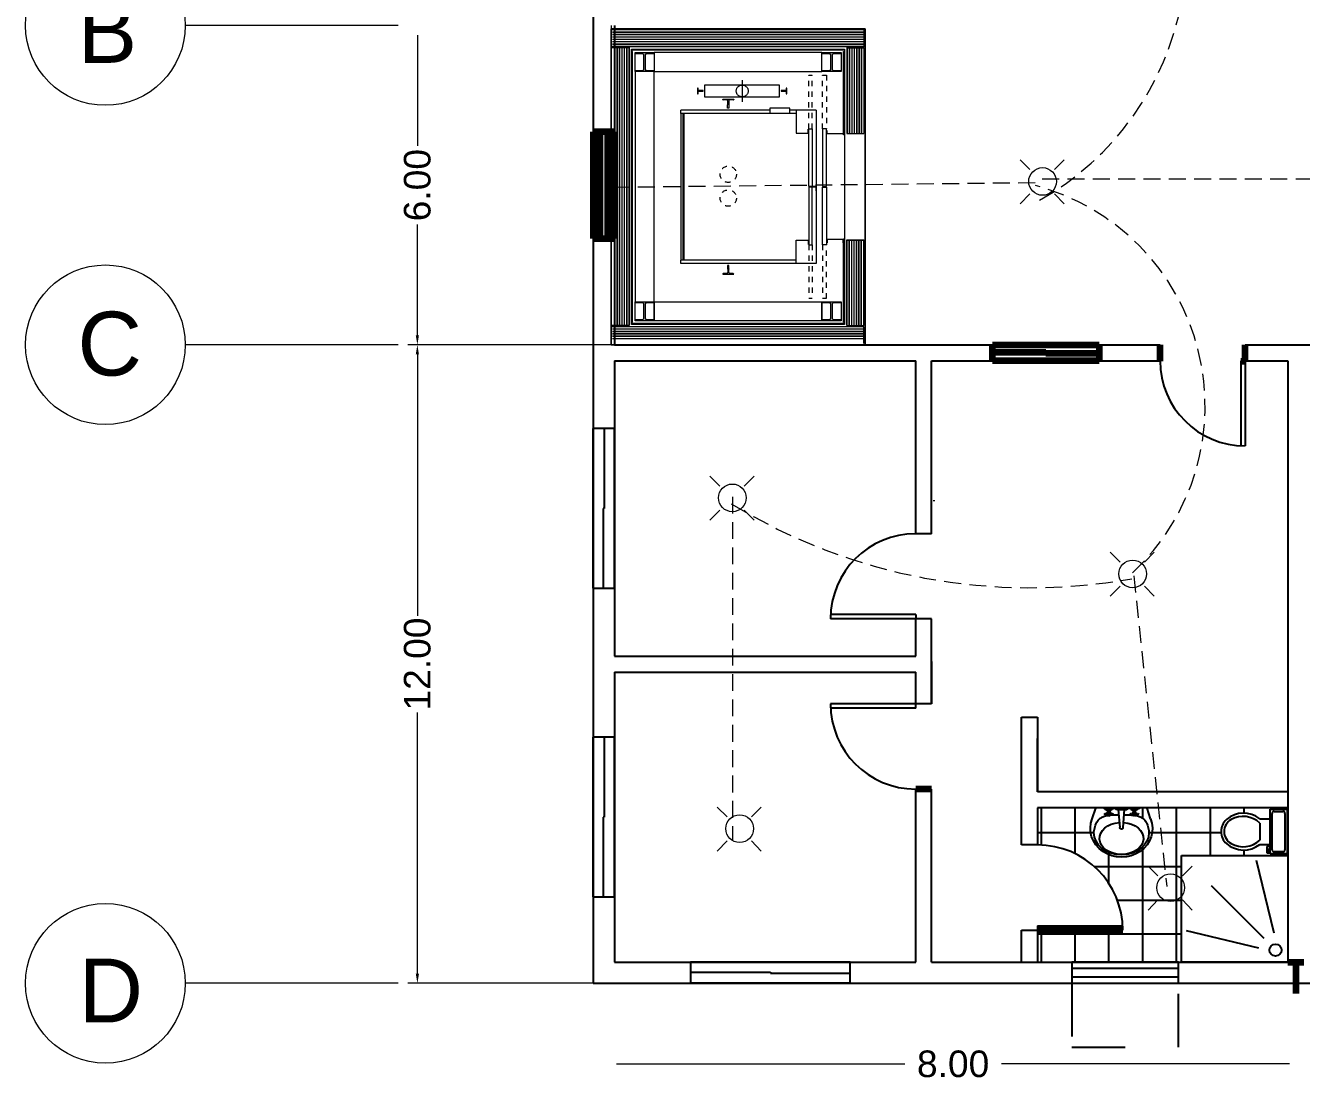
# Model space of a CAD drawing. Header units: millimetres. Extents: x 2391 to 3323, y 1596 to 2537.
# Drawn here: x 2933.02 to 2956.98, y 2355.43 to 2375.2 of the extents above; entities that cross this region are included whole.
import ezdxf

# ---------------------------------------------------------------- set-up
doc = ezdxf.new("R2010")
doc.units = ezdxf.units.MM
for name, pattern in [('ACAD_ISO02W100', [15, 12, -3]), ('CENTER5', [10, 5, -2, 1, -2]), ('DASHED2', [9.525, 6.35, -3.175]), ('HIDDEN', [0.375, 0.25, -0.125]), ('HIDDEN2', [4.7625, 3.175, -1.5875]), ('JIS_02_1.0', [2, 1, -1])]:
    doc.linetypes.add(name, pattern=pattern)
doc.layers.get('Defpoints').update_dxf_attribs({"color": 115})
for name, color, linetype in [('ASCENSORE - ELEVATOR', 160, 'Continuous'), ('BATH', 171, 'Continuous'), ('dimensions', 203, 'Continuous'), ('doors', 31, 'Continuous'), ('doors and windows schedule', 11, 'Continuous'), ('Electrical symbols', 81, 'Continuous'), ('exterior wall', 140, 'Continuous'), ('furnitures', 40, 'Continuous'), ('interior wall', 191, 'Continuous'), ('Lightning text', 211, 'Continuous'), ('windows', 241, 'Continuous')]:
    doc.layers.add(name, color=color, linetype=linetype)
doc.styles.get("Standard").update_dxf_attribs({"font": 'arial.ttf'})

msp = doc.modelspace()

# ---------------------------------------------------------------- hatches: boundary and pattern name
at = {"layer": 'ASCENSORE - ELEVATOR', "lineweight": 13, "true_color": 0x6d59d4}
for points in [[(2944.657, 2374.377), (2944.68, 2374.358), (2944.825, 2374.358), (2944.825, 2374.334), (2944.465, 2374.334), (2944.465, 2374.358), (2944.61, 2374.358), (2944.633, 2374.377), (2944.633, 2374.651), (2944.61, 2374.67), (2944.465, 2374.67), (2944.465, 2374.694), (2944.825, 2374.694), (2944.825, 2374.67), (2944.68, 2374.67), (2944.657, 2374.651)], [(2948.167, 2374.377), (2948.19, 2374.358), (2948.335, 2374.358), (2948.335, 2374.334), (2947.975, 2374.334), (2947.975, 2374.358), (2948.12, 2374.358), (2948.143, 2374.377), (2948.143, 2374.651), (2948.12, 2374.67), (2947.975, 2374.67), (2947.975, 2374.694), (2948.335, 2374.694), (2948.335, 2374.67), (2948.19, 2374.67), (2948.167, 2374.651)], [(2944.657, 2369.694), (2944.68, 2369.675), (2944.825, 2369.675), (2944.825, 2369.651), (2944.465, 2369.651), (2944.465, 2369.675), (2944.61, 2369.675), (2944.633, 2369.694), (2944.633, 2369.968), (2944.61, 2369.987), (2944.465, 2369.987), (2944.465, 2370.011), (2944.825, 2370.011), (2944.825, 2369.987), (2944.68, 2369.987), (2944.657, 2369.968)], [(2948.167, 2369.694), (2948.19, 2369.675), (2948.335, 2369.675), (2948.335, 2369.651), (2947.975, 2369.651), (2947.975, 2369.675), (2948.12, 2369.675), (2948.143, 2369.694), (2948.143, 2369.968), (2948.12, 2369.987), (2947.975, 2369.987), (2947.975, 2370.011), (2948.335, 2370.011), (2948.335, 2369.987), (2948.19, 2369.987), (2948.167, 2369.968)]]:
    msp.add_hatch(color=173, dxfattribs=at).paths.add_polyline_path(points)

# ---------------------------------------------------------------- linework, layer by layer
at = {"color": 0, "linetype": 'ByBlock'}
for p, q in [((2953.054, 2360.294), (2953.12, 2360.49)), ((2953.165, 2360.264), (2953.177, 2360.278)), ((2953.177, 2360.278), (2953.19, 2360.29)), ((2953.19, 2360.29), (2953.204, 2360.302)), ((2953.204, 2360.302), (2953.219, 2360.312)), ((2953.219, 2360.312), (2953.235, 2360.321)), ((2953.219, 2360.312), (2953.219, 2360.312)), ((2953.235, 2360.321), (2953.251, 2360.329)), ((2953.251, 2360.329), (2953.267, 2360.336)), ((2953.267, 2360.336), (2953.283, 2360.342)), ((2953.282, 2360.479), (2953.272, 2360.49)), ((2953.293, 2360.474), (2953.282, 2360.479)), ((2953.283, 2360.342), (2953.3, 2360.348)), ((2953.289, 2360.382), (2953.291, 2360.39)), ((2953.291, 2360.375), (2953.289, 2360.382)), ((2953.291, 2360.39), (2953.297, 2360.395)), ((2953.297, 2360.369), (2953.291, 2360.375)), ((2953.304, 2360.472), (2953.293, 2360.474)), ((2953.297, 2360.472), (2953.309, 2360.47)), ((2953.297, 2360.395), (2953.304, 2360.397)), ((2953.304, 2360.367), (2953.297, 2360.369)), ((2953.3, 2360.348), (2953.317, 2360.352)), ((2953.425, 2360.472), (2953.304, 2360.472)), ((2953.304, 2360.397), (2953.312, 2360.395)), ((2953.312, 2360.369), (2953.304, 2360.367)), ((2953.309, 2360.47), (2953.321, 2360.464)), ((2953.312, 2360.395), (2953.317, 2360.39)), ((2953.317, 2360.375), (2953.312, 2360.369)), ((2953.335, 2360.39), (2953.317, 2360.39)), ((2953.317, 2360.39), (2953.319, 2360.382)), ((2953.319, 2360.382), (2953.317, 2360.375)), ((2953.317, 2360.375), (2953.335, 2360.375)), ((2953.317, 2360.352), (2953.333, 2360.356)), ((2953.321, 2360.464), (2953.33, 2360.455)), ((2953.33, 2360.455), (2953.337, 2360.445)), ((2953.333, 2360.356), (2953.34, 2360.357)), ((2953.334, 2360.45), (2953.395, 2360.45)), ((2953.334, 2360.382), (2953.336, 2360.398)), ((2953.336, 2360.367), (2953.334, 2360.382)), ((2953.336, 2360.398), (2953.342, 2360.412)), ((2953.342, 2360.352), (2953.336, 2360.367)), ((2953.337, 2360.445), (2953.341, 2360.433)), ((2953.341, 2360.433), (2953.342, 2360.42)), ((2953.342, 2360.42), (2953.387, 2360.42)), ((2953.342, 2360.412), (2953.342, 2360.42)), ((2953.387, 2360.412), (2953.342, 2360.412)), ((2953.353, 2360.347), (2953.342, 2360.352)), ((2953.349, 2360.382), (2953.351, 2360.39)), ((2953.351, 2360.375), (2953.349, 2360.382)), ((2953.351, 2360.39), (2953.357, 2360.395)), ((2953.357, 2360.369), (2953.351, 2360.375)), ((2953.364, 2360.345), (2953.353, 2360.347)), ((2953.357, 2360.395), (2953.364, 2360.397)), ((2953.364, 2360.367), (2953.357, 2360.369)), ((2953.364, 2360.397), (2953.372, 2360.395)), ((2953.372, 2360.369), (2953.364, 2360.367)), ((2953.376, 2360.347), (2953.364, 2360.345)), ((2953.372, 2360.395), (2953.377, 2360.39)), ((2953.377, 2360.375), (2953.372, 2360.369)), ((2953.387, 2360.352), (2953.376, 2360.347)), ((2953.377, 2360.39), (2953.379, 2360.382)), ((2953.379, 2360.382), (2953.377, 2360.375)), ((2953.387, 2360.42), (2953.388, 2360.434)), ((2953.387, 2360.42), (2953.387, 2360.412)), ((2953.387, 2360.412), (2953.393, 2360.398)), ((2953.393, 2360.367), (2953.387, 2360.352)), ((2953.388, 2360.434), (2953.393, 2360.447)), ((2953.391, 2360.364), (2953.41, 2360.365)), ((2953.393, 2360.447), (2953.401, 2360.458)), ((2953.393, 2360.398), (2953.395, 2360.382)), ((2953.395, 2360.382), (2953.393, 2360.367)), ((2953.394, 2360.39), (2953.412, 2360.39)), ((2953.394, 2360.375), (2953.412, 2360.375)), ((2953.401, 2360.458), (2953.412, 2360.467)), ((2953.409, 2360.382), (2953.412, 2360.39)), ((2953.412, 2360.375), (2953.409, 2360.382)), ((2953.41, 2360.365), (2953.425, 2360.365)), ((2953.412, 2360.467), (2953.425, 2360.472)), ((2953.412, 2360.39), (2953.417, 2360.395)), ((2953.417, 2360.369), (2953.412, 2360.375)), ((2953.417, 2360.395), (2953.425, 2360.397)), ((2953.425, 2360.367), (2953.417, 2360.369)), ((2953.44, 2360.478), (2953.425, 2360.472)), ((2953.425, 2360.397), (2953.432, 2360.395)), ((2953.432, 2360.369), (2953.425, 2360.367)), ((2953.425, 2360.365), (2953.44, 2360.365)), ((2953.432, 2360.395), (2953.437, 2360.39)), ((2953.437, 2360.375), (2953.432, 2360.369)), ((2953.437, 2360.39), (2953.44, 2360.382)), ((2953.44, 2360.382), (2953.437, 2360.375)), ((2953.458, 2360.49), (2953.44, 2360.478)), ((2953.44, 2360.365), (2953.455, 2360.365)), ((2953.455, 2360.365), (2953.47, 2360.365)), ((2953.47, 2360.365), (2953.486, 2360.365)), ((2953.47, 2360.365), (2953.47, 2360.365)), ((2953.486, 2360.365), (2953.502, 2360.365)), ((2953.489, 2360.482), (2953.49, 2360.49)), ((2953.492, 2360.475), (2953.489, 2360.482)), ((2953.497, 2360.47), (2953.492, 2360.475)), ((2953.504, 2360.467), (2953.497, 2360.47)), ((2953.502, 2360.365), (2953.518, 2360.365)), ((2953.512, 2360.467), (2953.504, 2360.467)), ((2953.542, 2360.467), (2953.512, 2360.467)), ((2953.518, 2360.365), (2953.534, 2360.365)), ((2953.534, 2360.365), (2953.551, 2360.366)), ((2953.542, 2360.467), (2953.662, 2360.467)), ((2953.542, 2360.467), (2953.572, 2360.13)), ((2953.632, 2360.13), (2953.662, 2360.467)), ((2953.653, 2360.366), (2953.672, 2360.366)), ((2953.662, 2360.467), (2953.7, 2360.467)), ((2953.672, 2360.366), (2953.687, 2360.366)), ((2953.687, 2360.366), (2953.701, 2360.366)), ((2953.707, 2360.468), (2953.7, 2360.467)), ((2953.701, 2360.366), (2953.717, 2360.366)), ((2953.714, 2360.471), (2953.707, 2360.468)), ((2953.719, 2360.476), (2953.714, 2360.471)), ((2953.717, 2360.366), (2953.732, 2360.366)), ((2953.717, 2360.366), (2953.717, 2360.366)), ((2953.722, 2360.482), (2953.719, 2360.476)), ((2953.722, 2360.49), (2953.722, 2360.482)), ((2953.732, 2360.366), (2953.748, 2360.366)), ((2953.748, 2360.366), (2953.765, 2360.365)), ((2953.763, 2360.479), (2953.752, 2360.49)), ((2953.773, 2360.474), (2953.763, 2360.479)), ((2953.765, 2360.365), (2953.782, 2360.365)), ((2953.77, 2360.382), (2953.772, 2360.39)), ((2953.772, 2360.375), (2953.77, 2360.382)), ((2953.772, 2360.39), (2953.777, 2360.395)), ((2953.777, 2360.369), (2953.772, 2360.375)), ((2953.785, 2360.472), (2953.773, 2360.474)), ((2953.777, 2360.472), (2953.79, 2360.47)), ((2953.777, 2360.395), (2953.785, 2360.397)), ((2953.785, 2360.367), (2953.777, 2360.369)), ((2953.782, 2360.365), (2953.799, 2360.364)), ((2953.905, 2360.472), (2953.785, 2360.472)), ((2953.785, 2360.397), (2953.792, 2360.395)), ((2953.792, 2360.369), (2953.785, 2360.367)), ((2953.79, 2360.47), (2953.801, 2360.464)), ((2953.792, 2360.395), (2953.798, 2360.39)), ((2953.798, 2360.375), (2953.792, 2360.369)), ((2953.798, 2360.39), (2953.8, 2360.382)), ((2953.815, 2360.39), (2953.798, 2360.39)), ((2953.8, 2360.382), (2953.798, 2360.375)), ((2953.798, 2360.375), (2953.815, 2360.375)), ((2953.799, 2360.364), (2953.816, 2360.363)), ((2953.801, 2360.464), (2953.81, 2360.455)), ((2953.81, 2360.455), (2953.817, 2360.445)), ((2953.815, 2360.45), (2953.875, 2360.45)), ((2953.815, 2360.382), (2953.816, 2360.398)), ((2953.816, 2360.367), (2953.815, 2360.382)), ((2953.816, 2360.398), (2953.822, 2360.412)), ((2953.822, 2360.352), (2953.816, 2360.367)), ((2953.816, 2360.363), (2953.818, 2360.363)), ((2953.817, 2360.445), (2953.821, 2360.433)), ((2953.821, 2360.433), (2953.822, 2360.42)), ((2953.822, 2360.42), (2953.867, 2360.42)), ((2953.822, 2360.412), (2953.822, 2360.42)), ((2953.867, 2360.412), (2953.822, 2360.412)), ((2953.833, 2360.347), (2953.822, 2360.352)), ((2953.83, 2360.382), (2953.832, 2360.39)), ((2953.832, 2360.375), (2953.83, 2360.382)), ((2953.832, 2360.39), (2953.837, 2360.395)), ((2953.837, 2360.369), (2953.832, 2360.375)), ((2953.845, 2360.345), (2953.833, 2360.347)), ((2953.837, 2360.395), (2953.845, 2360.397)), ((2953.845, 2360.367), (2953.837, 2360.369)), ((2953.845, 2360.397), (2953.852, 2360.395)), ((2953.852, 2360.369), (2953.845, 2360.367)), ((2953.856, 2360.347), (2953.845, 2360.345)), ((2953.852, 2360.395), (2953.858, 2360.39)), ((2953.858, 2360.375), (2953.852, 2360.369)), ((2953.867, 2360.352), (2953.856, 2360.347)), ((2953.858, 2360.39), (2953.86, 2360.382)), ((2953.86, 2360.382), (2953.858, 2360.375)), ((2953.867, 2360.42), (2953.868, 2360.434)), ((2953.867, 2360.42), (2953.867, 2360.412)), ((2953.867, 2360.412), (2953.873, 2360.398)), ((2953.873, 2360.367), (2953.867, 2360.352)), ((2953.868, 2360.434), (2953.873, 2360.447)), ((2953.868, 2360.356), (2953.885, 2360.352)), ((2953.873, 2360.447), (2953.881, 2360.458)), ((2953.873, 2360.398), (2953.875, 2360.382)), ((2953.875, 2360.382), (2953.873, 2360.367)), ((2953.874, 2360.39), (2953.892, 2360.39)), ((2953.874, 2360.375), (2953.892, 2360.375)), ((2953.881, 2360.458), (2953.892, 2360.467)), ((2953.885, 2360.352), (2953.903, 2360.348)), ((2953.89, 2360.382), (2953.892, 2360.39)), ((2953.892, 2360.375), (2953.89, 2360.382)), ((2953.892, 2360.467), (2953.905, 2360.472)), ((2953.892, 2360.39), (2953.897, 2360.395)), ((2953.897, 2360.369), (2953.892, 2360.375)), ((2953.897, 2360.395), (2953.905, 2360.397)), ((2953.905, 2360.367), (2953.897, 2360.369)), ((2953.903, 2360.348), (2953.92, 2360.342)), ((2953.92, 2360.478), (2953.905, 2360.472)), ((2953.905, 2360.397), (2953.912, 2360.395)), ((2953.912, 2360.369), (2953.905, 2360.367)), ((2953.912, 2360.395), (2953.918, 2360.39)), ((2953.918, 2360.375), (2953.912, 2360.369)), ((2953.918, 2360.39), (2953.92, 2360.382)), ((2953.92, 2360.382), (2953.918, 2360.375)), ((2953.938, 2360.49), (2953.92, 2360.478)), ((2953.92, 2360.342), (2953.937, 2360.336)), ((2953.937, 2360.336), (2953.953, 2360.329)), ((2953.953, 2360.329), (2953.97, 2360.321)), ((2953.97, 2360.321), (2953.985, 2360.312)), ((2953.985, 2360.312), (2954, 2360.302)), ((2953.985, 2360.312), (2953.985, 2360.312)), ((2954, 2360.302), (2954.014, 2360.29)), ((2954.014, 2360.29), (2954.027, 2360.278)), ((2954.027, 2360.278), (2954.04, 2360.264)), ((2954.15, 2360.294), (2954.084, 2360.49)), ((2956.199, 2360.292), (2956.393, 2360.292)), ((2956.393, 2359.632), (2956.393, 2360.472)), ((2956.393, 2360.472), (2956.713, 2360.472)), ((2956.433, 2359.712), (2956.433, 2360.392)), ((2956.473, 2360.432), (2956.633, 2360.432)), ((2956.673, 2360.392), (2956.673, 2359.712)), ((2956.713, 2360.472), (2956.713, 2359.632)), ((2953.085, 2360.035), (2953.086, 2360.048)), ((2953.086, 2360.048), (2953.09, 2360.074)), ((2953.09, 2360.074), (2953.094, 2360.1)), ((2953.094, 2360.1), (2953.1, 2360.125)), ((2953.1, 2360.125), (2953.106, 2360.15)), ((2953.106, 2360.15), (2953.114, 2360.172)), ((2953.114, 2360.172), (2953.122, 2360.194)), ((2953.122, 2360.194), (2953.132, 2360.214)), ((2953.122, 2360.194), (2953.122, 2360.194)), ((2953.132, 2360.214), (2953.142, 2360.232)), ((2953.142, 2360.232), (2953.153, 2360.249)), ((2953.153, 2360.249), (2953.165, 2360.264)), ((2953.574, 2360.12), (2953.572, 2360.13)), ((2953.578, 2360.112), (2953.574, 2360.12)), ((2953.584, 2360.105), (2953.578, 2360.112)), ((2953.593, 2360.101), (2953.584, 2360.105)), ((2953.602, 2360.1), (2953.593, 2360.101)), ((2953.611, 2360.101), (2953.602, 2360.1)), ((2953.62, 2360.105), (2953.611, 2360.101)), ((2953.626, 2360.112), (2953.62, 2360.105)), ((2953.631, 2360.12), (2953.626, 2360.112)), ((2953.632, 2360.13), (2953.631, 2360.12)), ((2954.04, 2360.264), (2954.051, 2360.249)), ((2954.051, 2360.249), (2954.062, 2360.232)), ((2954.062, 2360.232), (2954.073, 2360.214)), ((2954.073, 2360.214), (2954.082, 2360.194)), ((2954.082, 2360.194), (2954.09, 2360.172)), ((2954.082, 2360.194), (2954.082, 2360.194)), ((2954.09, 2360.172), (2954.098, 2360.15)), ((2954.098, 2360.15), (2954.105, 2360.125)), ((2954.105, 2360.125), (2954.11, 2360.1)), ((2954.11, 2360.1), (2954.115, 2360.074)), ((2954.115, 2360.074), (2954.118, 2360.048)), ((2954.118, 2360.048), (2954.119, 2360.035)), ((2956.199, 2360.212), (2956.199, 2359.892)), ((2956.199, 2359.812), (2956.393, 2359.812)), ((2954.727, 2359.601), (2956.727, 2359.601)), ((2954.727, 2357.601), (2954.727, 2359.601)), ((2956.393, 2359.772), (2956.333, 2359.772)), ((2956.333, 2359.772), (2956.333, 2359.652)), ((2956.333, 2359.652), (2956.373, 2359.652)), ((2956.373, 2359.732), (2956.393, 2359.732)), ((2956.373, 2359.652), (2956.373, 2359.732)), ((2956.713, 2359.632), (2956.393, 2359.632)), ((2956.633, 2359.672), (2956.473, 2359.672)), ((2956.727, 2359.601), (2956.727, 2357.601)), ((2956.469, 2358.143), (2956.141, 2359.507)), ((2955.288, 2359.04), (2956.278, 2358.05)), ((2956.185, 2357.86), (2954.822, 2358.188)), ((2956.727, 2357.601), (2954.727, 2357.601))]:
    msp.add_line(p, q, dxfattribs=at)
msp.add_circle((2956.496, 2357.826), 0.113, dxfattribs=at)
for centre, radius, start, end in [((2955.773, 2360.052), 0.3, 131.0791, 228.9211), ((2955.791, 2360.052), 0.26, 119.5767, 240.4235), ((2955.896, 2359.912), 0.487, 51.4693, 131.0791), ((2955.887, 2359.884), 0.453, 46.3679, 119.5767), ((2956.468, 2360.397), 0.0354, 81.8699, 188.1301), ((2956.638, 2360.397), 0.0354, 351.8699, 98.1301), ((2955.896, 2360.193), 0.487, 228.9211, 308.5309), ((2955.887, 2360.22), 0.453, 240.4235, 313.6323), ((2956.468, 2359.707), 0.0354, 171.8699, 278.1301), ((2956.638, 2359.707), 0.0354, 261.8699, 8.1301)]:
    msp.add_arc(centre, radius, start, end, dxfattribs=at)
at = {"color": 0, "linetype": 'ByBlock', "extrusion": (0, 0, -1)}
for centre, major_axis, ratio, start_param, end_param in [((2953.602, 2360.108), (-0.584, 0), 0.916316, 2.786438, 6.63834), ((2953.602, 2360.035), (-0.517, 0), 0.815274, 3.141593, 6.283185), ((2953.602, 2359.924), (-0.412, 0), 0.730435, 1.664123, 7.760732)]:
    msp.add_ellipse(centre, major_axis=major_axis, ratio=ratio, start_param=start_param, end_param=end_param, dxfattribs=at)
at = {"layer": 'ASCENSORE - ELEVATOR', "lineweight": 13}
for p, q in [((2948.785, 2375.141), (2944.015, 2375.141)), ((2944.015, 2375.141), (2944.015, 2369.201)), ((2944.015, 2369.201), (2944.015, 2375.141)), ((2944.015, 2375.141), (2948.785, 2375.141)), ((2948.785, 2369.201), (2948.785, 2375.141)), ((2948.785, 2375.141), (2948.785, 2369.201)), ((2948.76, 2375.12), (2944.035, 2375.12)), ((2948.76, 2375.117), (2944.039, 2375.117)), ((2948.76, 2375.075), (2944.039, 2375.075)), ((2948.76, 2375.072), (2944.039, 2375.072)), ((2948.76, 2375.03), (2944.039, 2375.03)), ((2948.76, 2375.027), (2944.039, 2375.027)), ((2948.76, 2374.985), (2944.039, 2374.985)), ((2948.76, 2374.982), (2944.039, 2374.982)), ((2948.76, 2374.94), (2944.039, 2374.94)), ((2948.76, 2374.937), (2944.039, 2374.937)), ((2948.76, 2374.895), (2944.039, 2374.895)), ((2948.76, 2374.892), (2944.039, 2374.892)), ((2948.76, 2375.12), (2948.76, 2374.802)), ((2948.764, 2375.12), (2948.764, 2374.802)), ((2948.764, 2374.802), (2944.035, 2374.802)), ((2944.354, 2374.785), (2944.035, 2374.785)), ((2944.354, 2374.781), (2944.035, 2374.781)), ((2948.76, 2374.85), (2944.039, 2374.85)), ((2948.76, 2374.847), (2944.039, 2374.847)), ((2948.76, 2374.805), (2944.039, 2374.805)), ((2948.76, 2374.805), (2944.039, 2374.805)), ((2948.76, 2374.802), (2944.039, 2374.802)), ((2944.084, 2374.781), (2944.084, 2369.565)), ((2944.125, 2374.781), (2944.125, 2369.565)), ((2944.129, 2374.781), (2944.129, 2369.565)), ((2944.17, 2374.781), (2944.17, 2369.565)), ((2944.174, 2374.781), (2944.174, 2369.565)), ((2944.215, 2374.781), (2944.215, 2369.565)), ((2944.219, 2374.781), (2944.219, 2369.565)), ((2944.26, 2374.781), (2944.26, 2369.565)), ((2944.264, 2374.781), (2944.264, 2369.565)), ((2944.305, 2374.781), (2944.305, 2369.565)), ((2944.309, 2374.781), (2944.309, 2369.565)), ((2944.35, 2374.781), (2944.35, 2369.565)), ((2944.35, 2374.781), (2944.35, 2369.565)), ((2944.354, 2374.785), (2944.354, 2369.561)), ((2944.354, 2374.781), (2944.354, 2369.565)), ((2944.399, 2374.757), (2948.4, 2374.757)), ((2944.399, 2369.585), (2944.399, 2374.757)), ((2944.402, 2374.736), (2944.402, 2374.754)), ((2944.402, 2374.754), (2948.398, 2374.754)), ((2948.398, 2374.736), (2944.402, 2374.736)), ((2944.42, 2374.714), (2944.402, 2374.714)), ((2944.402, 2374.714), (2944.402, 2369.627)), ((2944.42, 2369.627), (2944.42, 2374.714)), ((2944.465, 2374.334), (2944.465, 2374.694)), ((2944.465, 2374.694), (2944.825, 2374.694)), ((2944.825, 2374.694), (2944.825, 2374.334)), ((2947.975, 2374.694), (2944.825, 2374.694)), ((2944.825, 2374.694), (2944.825, 2374.334)), ((2947.975, 2374.334), (2947.975, 2374.694)), ((2947.975, 2374.694), (2948.335, 2374.694)), ((2947.975, 2374.334), (2947.975, 2374.694)), ((2948.335, 2374.694), (2948.335, 2374.334)), ((2948.38, 2374.715), (2948.398, 2374.715)), ((2948.38, 2373.149), (2948.38, 2374.715)), ((2948.398, 2374.754), (2948.398, 2374.736)), ((2948.398, 2374.715), (2948.398, 2373.149)), ((2948.4, 2374.757), (2948.4, 2369.585)), ((2948.445, 2374.785), (2948.445, 2373.17)), ((2948.445, 2374.785), (2948.764, 2374.785)), ((2948.445, 2374.781), (2948.445, 2373.173)), ((2948.445, 2374.781), (2948.764, 2374.781)), ((2948.449, 2374.781), (2948.449, 2373.173)), ((2948.449, 2374.781), (2948.449, 2373.173)), ((2948.49, 2374.781), (2948.49, 2373.173)), ((2948.494, 2374.781), (2948.494, 2373.173)), ((2948.535, 2374.781), (2948.535, 2373.173)), ((2948.539, 2374.781), (2948.539, 2373.173)), ((2948.58, 2374.781), (2948.58, 2373.173)), ((2948.584, 2374.781), (2948.584, 2373.173)), ((2948.625, 2374.781), (2948.625, 2373.173)), ((2948.629, 2374.781), (2948.629, 2373.173)), ((2948.67, 2374.781), (2948.67, 2373.173)), ((2948.674, 2374.781), (2948.674, 2373.173)), ((2948.715, 2374.781), (2948.715, 2373.173)), ((2948.719, 2374.781), (2948.719, 2373.173)), ((2948.76, 2374.781), (2948.76, 2373.173)), ((2948.764, 2374.785), (2948.764, 2373.17)), ((2944.825, 2374.334), (2944.465, 2374.334)), ((2944.825, 2374.334), (2944.465, 2374.334)), ((2944.465, 2374.334), (2944.465, 2370.011)), ((2944.825, 2370.011), (2944.825, 2374.334)), ((2944.825, 2374.334), (2947.975, 2374.334)), ((2948.335, 2374.334), (2947.975, 2374.334)), ((2945.651, 2374.025), (2945.639, 2374.025)), ((2945.639, 2374.025), (2945.639, 2373.917)), ((2945.651, 2373.977), (2945.651, 2374.025)), ((2945.748, 2373.977), (2945.651, 2373.977)), ((2945.651, 2373.917), (2945.651, 2373.965)), ((2945.651, 2373.965), (2945.748, 2373.965)), ((2945.748, 2373.965), (2945.748, 2373.977)), ((2947.304, 2373.977), (2947.208, 2373.977)), ((2947.208, 2373.977), (2947.208, 2373.965)), ((2947.208, 2373.965), (2947.304, 2373.965)), ((2947.317, 2374.025), (2947.304, 2374.025)), ((2947.304, 2374.025), (2947.304, 2373.977)), ((2947.304, 2373.965), (2947.304, 2373.917)), ((2947.317, 2373.917), (2947.317, 2374.025)), ((2945.639, 2373.917), (2945.651, 2373.917)), ((2946.114, 2373.812), (2946.114, 2373.817)), ((2946.114, 2373.817), (2946.319, 2373.817)), ((2946.191, 2373.8), (2946.123, 2373.802)), ((2946.205, 2373.648), (2946.205, 2373.711)), ((2946.207, 2373.722), (2946.207, 2373.783)), ((2946.225, 2373.783), (2946.225, 2373.722)), ((2946.227, 2373.711), (2946.227, 2373.648)), ((2946.309, 2373.802), (2946.242, 2373.8)), ((2946.319, 2373.817), (2946.319, 2373.812)), ((2947.304, 2373.917), (2947.317, 2373.917)), ((2946.998, 2373.611), (2945.323, 2373.611)), ((2945.323, 2373.549), (2945.323, 2373.611)), ((2947.495, 2373.549), (2945.323, 2373.549)), ((2945.323, 2373.549), (2945.323, 2370.793)), ((2945.367, 2370.793), (2945.367, 2373.549)), ((2945.37, 2370.793), (2945.37, 2373.549)), ((2945.37, 2373.549), (2945.383, 2373.549)), ((2945.383, 2373.549), (2945.383, 2370.793)), ((2946.227, 2373.648), (2946.205, 2373.648)), ((2947.371, 2373.648), (2946.998, 2373.648)), ((2946.998, 2373.648), (2946.998, 2373.549)), ((2947.371, 2373.549), (2947.371, 2373.648)), ((2947.495, 2373.611), (2947.371, 2373.611)), ((2947.868, 2373.611), (2947.495, 2373.611)), ((2947.495, 2373.611), (2947.495, 2373.176)), ((2947.868, 2373.611), (2947.868, 2370.731)), ((2947.718, 2373.176), (2947.718, 2373.256)), ((2947.731, 2372.176), (2947.731, 2373.262)), ((2947.731, 2373.262), (2947.793, 2373.262)), ((2947.793, 2373.262), (2947.793, 2372.176)), ((2947.984, 2373.262), (2947.984, 2372.176)), ((2948.059, 2373.262), (2947.984, 2373.262)), ((2948.059, 2372.176), (2948.059, 2373.262)), ((2948.074, 2373.165), (2948.074, 2373.227)), ((2948.378, 2373.227), (2948.378, 2373.165)), ((2947.495, 2373.176), (2947.718, 2373.176)), ((2948.378, 2373.165), (2948.074, 2373.165)), ((2948.398, 2373.149), (2948.38, 2373.149)), ((2948.445, 2373.173), (2948.764, 2373.173)), ((2948.445, 2373.17), (2948.764, 2373.17)), ((2947.865, 2372.176), (2947.731, 2372.176)), ((2947.731, 2372.166), (2947.731, 2371.08)), ((2947.865, 2372.166), (2947.731, 2372.166)), ((2947.793, 2371.08), (2947.793, 2372.166)), ((2947.865, 2372.248), (2947.865, 2372.176)), ((2947.865, 2372.094), (2947.865, 2372.166)), ((2947.984, 2372.176), (2948.059, 2372.176)), ((2947.984, 2371.08), (2947.984, 2372.166)), ((2947.984, 2372.166), (2948.059, 2372.166)), ((2948.059, 2372.166), (2948.059, 2371.08)), ((2947.495, 2370.731), (2947.495, 2371.166)), ((2947.495, 2371.166), (2947.718, 2371.166)), ((2947.718, 2371.166), (2947.718, 2371.086)), ((2947.731, 2371.08), (2947.793, 2371.08)), ((2948.059, 2371.08), (2947.984, 2371.08)), ((2948.377, 2371.177), (2948.074, 2371.177)), ((2948.074, 2371.177), (2948.074, 2371.115)), ((2948.377, 2371.115), (2948.377, 2371.177)), ((2948.38, 2371.193), (2948.398, 2371.193)), ((2948.38, 2369.623), (2948.38, 2371.193)), ((2948.398, 2371.193), (2948.398, 2369.623)), ((2948.445, 2369.561), (2948.445, 2371.173)), ((2948.445, 2371.173), (2948.764, 2371.173)), ((2948.445, 2369.565), (2948.445, 2371.169)), ((2948.445, 2371.169), (2948.764, 2371.169)), ((2948.449, 2369.565), (2948.449, 2371.169)), ((2948.449, 2369.565), (2948.449, 2371.169)), ((2948.49, 2369.565), (2948.49, 2371.169)), ((2948.494, 2369.565), (2948.494, 2371.169)), ((2948.535, 2369.565), (2948.535, 2371.169)), ((2948.539, 2369.565), (2948.539, 2371.169)), ((2948.58, 2369.565), (2948.58, 2371.169)), ((2948.584, 2369.565), (2948.584, 2371.169)), ((2948.625, 2369.565), (2948.625, 2371.169)), ((2948.629, 2369.565), (2948.629, 2371.169)), ((2948.67, 2369.565), (2948.67, 2371.169)), ((2948.674, 2369.565), (2948.674, 2371.169)), ((2948.715, 2369.565), (2948.715, 2371.169)), ((2948.719, 2369.565), (2948.719, 2371.169)), ((2948.76, 2369.565), (2948.76, 2371.169)), ((2948.764, 2369.561), (2948.764, 2371.173)), ((2947.495, 2370.793), (2945.323, 2370.793)), ((2945.323, 2370.731), (2945.323, 2370.793)), ((2947.495, 2370.731), (2945.323, 2370.731)), ((2945.383, 2370.793), (2945.37, 2370.793)), ((2946.205, 2370.694), (2946.205, 2370.631)), ((2946.227, 2370.694), (2946.205, 2370.694)), ((2946.207, 2370.62), (2946.207, 2370.559)), ((2946.225, 2370.559), (2946.225, 2370.62)), ((2946.227, 2370.631), (2946.227, 2370.694)), ((2947.868, 2370.731), (2947.495, 2370.731)), ((2946.114, 2370.53), (2946.114, 2370.525)), ((2946.114, 2370.525), (2946.319, 2370.525)), ((2946.191, 2370.542), (2946.123, 2370.54)), ((2946.309, 2370.54), (2946.242, 2370.542)), ((2946.319, 2370.525), (2946.319, 2370.53)), ((2944.465, 2369.651), (2944.465, 2370.011)), ((2944.465, 2370.011), (2944.825, 2370.011)), ((2944.465, 2370.011), (2944.825, 2370.011)), ((2944.825, 2370.011), (2944.825, 2369.651)), ((2944.825, 2370.011), (2947.975, 2370.011)), ((2944.825, 2369.651), (2944.825, 2370.011)), ((2947.975, 2369.651), (2947.975, 2370.011)), ((2947.975, 2370.011), (2948.335, 2370.011)), ((2947.975, 2370.011), (2947.975, 2369.651)), ((2948.335, 2370.011), (2948.335, 2369.651)), ((2944.402, 2369.627), (2944.42, 2369.627)), ((2944.825, 2369.651), (2944.465, 2369.651)), ((2947.975, 2369.651), (2944.825, 2369.651)), ((2948.335, 2369.651), (2947.975, 2369.651)), ((2948.398, 2369.623), (2948.38, 2369.623)), ((2944.354, 2369.565), (2944.035, 2369.565)), ((2944.354, 2369.561), (2944.035, 2369.561)), ((2948.764, 2369.54), (2944.035, 2369.54)), ((2948.76, 2369.54), (2944.039, 2369.54)), ((2948.76, 2369.537), (2944.039, 2369.537)), ((2948.76, 2369.537), (2944.039, 2369.537)), ((2948.76, 2369.495), (2944.039, 2369.495)), ((2948.76, 2369.492), (2944.039, 2369.492)), ((2948.76, 2369.45), (2944.039, 2369.45)), ((2948.76, 2369.447), (2944.039, 2369.447)), ((2948.76, 2369.405), (2944.039, 2369.405)), ((2948.76, 2369.402), (2944.039, 2369.402)), ((2948.4, 2369.585), (2944.399, 2369.585)), ((2944.402, 2369.606), (2948.398, 2369.606)), ((2944.402, 2369.588), (2944.402, 2369.606)), ((2948.398, 2369.588), (2944.402, 2369.588)), ((2948.398, 2369.606), (2948.398, 2369.588)), ((2948.445, 2369.565), (2948.764, 2369.565)), ((2948.445, 2369.561), (2948.764, 2369.561)), ((2948.76, 2369.222), (2948.76, 2369.54)), ((2948.764, 2369.222), (2948.764, 2369.54)), ((2944.015, 2369.201), (2948.785, 2369.201)), ((2948.785, 2369.201), (2944.015, 2369.201)), ((2948.76, 2369.36), (2944.039, 2369.36)), ((2948.76, 2369.357), (2944.039, 2369.357)), ((2948.76, 2369.315), (2944.039, 2369.315)), ((2948.76, 2369.312), (2944.039, 2369.312))]:
    msp.add_line(p, q, dxfattribs=at)
at = {"layer": 'ASCENSORE - ELEVATOR', "color": 7, "lineweight": 13}
for p, q in [((2944.465, 2374.67), (2944.465, 2374.694)), ((2944.465, 2374.694), (2944.825, 2374.694)), ((2944.61, 2374.67), (2944.465, 2374.67)), ((2944.633, 2374.651), (2944.61, 2374.67)), ((2944.633, 2374.377), (2944.633, 2374.651)), ((2944.68, 2374.67), (2944.657, 2374.651)), ((2944.657, 2374.651), (2944.657, 2374.377)), ((2944.825, 2374.67), (2944.68, 2374.67)), ((2944.825, 2374.694), (2944.825, 2374.67)), ((2947.975, 2374.67), (2947.975, 2374.694)), ((2947.975, 2374.694), (2948.335, 2374.694)), ((2948.12, 2374.67), (2947.975, 2374.67)), ((2948.143, 2374.651), (2948.12, 2374.67)), ((2948.143, 2374.377), (2948.143, 2374.651)), ((2948.19, 2374.67), (2948.167, 2374.651)), ((2948.167, 2374.651), (2948.167, 2374.377)), ((2948.335, 2374.67), (2948.19, 2374.67)), ((2948.335, 2374.694), (2948.335, 2374.67)), ((2944.465, 2374.334), (2944.465, 2374.358)), ((2944.465, 2374.358), (2944.61, 2374.358)), ((2944.825, 2374.334), (2944.465, 2374.334)), ((2944.61, 2374.358), (2944.633, 2374.377)), ((2944.657, 2374.377), (2944.68, 2374.358)), ((2944.68, 2374.358), (2944.825, 2374.358)), ((2944.825, 2374.358), (2944.825, 2374.334)), ((2947.975, 2374.334), (2947.975, 2374.358)), ((2947.975, 2374.358), (2948.12, 2374.358)), ((2948.335, 2374.334), (2947.975, 2374.334)), ((2948.12, 2374.358), (2948.143, 2374.377)), ((2948.167, 2374.377), (2948.19, 2374.358)), ((2948.19, 2374.358), (2948.335, 2374.358)), ((2948.335, 2374.358), (2948.335, 2374.334)), ((2944.465, 2369.987), (2944.465, 2370.011)), ((2944.465, 2370.011), (2944.825, 2370.011)), ((2944.61, 2369.987), (2944.465, 2369.987)), ((2944.633, 2369.968), (2944.61, 2369.987)), ((2944.633, 2369.694), (2944.633, 2369.968)), ((2944.68, 2369.987), (2944.657, 2369.968)), ((2944.657, 2369.968), (2944.657, 2369.694)), ((2944.825, 2369.987), (2944.68, 2369.987)), ((2944.825, 2370.011), (2944.825, 2369.987)), ((2947.975, 2369.987), (2947.975, 2370.011)), ((2947.975, 2370.011), (2948.335, 2370.011)), ((2948.12, 2369.987), (2947.975, 2369.987)), ((2948.143, 2369.968), (2948.12, 2369.987)), ((2948.143, 2369.694), (2948.143, 2369.968)), ((2948.19, 2369.987), (2948.167, 2369.968)), ((2948.167, 2369.968), (2948.167, 2369.694)), ((2948.335, 2369.987), (2948.19, 2369.987)), ((2948.335, 2370.011), (2948.335, 2369.987)), ((2944.465, 2369.651), (2944.465, 2369.675)), ((2944.465, 2369.675), (2944.61, 2369.675)), ((2944.825, 2369.651), (2944.465, 2369.651)), ((2944.61, 2369.675), (2944.633, 2369.694)), ((2944.657, 2369.694), (2944.68, 2369.675)), ((2944.68, 2369.675), (2944.825, 2369.675)), ((2944.825, 2369.675), (2944.825, 2369.651)), ((2947.975, 2369.651), (2947.975, 2369.675)), ((2947.975, 2369.675), (2948.12, 2369.675)), ((2948.335, 2369.651), (2947.975, 2369.651)), ((2948.12, 2369.675), (2948.143, 2369.694)), ((2948.167, 2369.694), (2948.19, 2369.675)), ((2948.19, 2369.675), (2948.335, 2369.675)), ((2948.335, 2369.675), (2948.335, 2369.651)), ((2948.335, 2369.651), (2948.335, 2369.651)), ((2948.335, 2369.651), (2948.335, 2369.651)), ((2948.335, 2369.651), (2948.335, 2369.651)), ((2948.335, 2369.651), (2948.335, 2369.651)), ((2948.335, 2369.651), (2948.335, 2369.651)), ((2948.335, 2369.651), (2948.335, 2369.651))]:
    msp.add_line(p, q, dxfattribs=at)
at = {"layer": 'ASCENSORE - ELEVATOR', "linetype": 'HIDDEN2', "lineweight": 13}
msp.add_line((2946.478, 2374.174), (2946.478, 2373.768), dxfattribs=at)
at = {"layer": 'ASCENSORE - ELEVATOR', "linetype": 'HIDDEN', "lineweight": 13, "ltscale": 0.1}
for p, q in [((2947.731, 2374.268), (2947.793, 2374.268)), ((2947.731, 2373.262), (2947.731, 2374.268)), ((2947.793, 2373.262), (2947.793, 2374.268)), ((2947.984, 2373.262), (2947.984, 2374.268)), ((2947.984, 2374.268), (2948.059, 2374.268)), ((2948.059, 2374.268), (2948.059, 2373.262)), ((2947.731, 2371.08), (2947.731, 2370.074)), ((2947.793, 2371.08), (2947.793, 2370.074)), ((2947.984, 2371.08), (2947.984, 2370.074)), ((2948.059, 2370.074), (2948.059, 2371.08)), ((2947.731, 2370.074), (2947.793, 2370.074)), ((2947.984, 2370.074), (2948.059, 2370.074))]:
    msp.add_line(p, q, dxfattribs=at)
at = {"layer": 'ASCENSORE - ELEVATOR', "linetype": 'Continuous', "lineweight": 13}
for p, q in [((2945.772, 2374.08), (2945.772, 2373.863)), ((2947.178, 2374.08), (2945.772, 2374.08)), ((2947.178, 2373.863), (2947.178, 2374.08)), ((2945.772, 2373.863), (2947.178, 2373.863))]:
    msp.add_line(p, q, dxfattribs=at)
at = {"layer": 'ASCENSORE - ELEVATOR', "linetype": 'CENTER5', "lineweight": 13}
msp.add_line((2947.868, 2372.171), (2947.868, 2372.171), dxfattribs=at)
at = {"layer": 'ASCENSORE - ELEVATOR', "linetype": 'HIDDEN2', "lineweight": 13}
msp.add_circle((2946.478, 2373.971), 0.112, dxfattribs=at)
at = {"layer": 'ASCENSORE - ELEVATOR', "linetype": 'HIDDEN', "lineweight": 13, "ltscale": 0.1}
for centre in [(2946.216, 2372.406), (2946.216, 2371.958)]:
    msp.add_circle(centre, 0.154, dxfattribs=at)
at = {"layer": 'ASCENSORE - ELEVATOR', "lineweight": 13}
for centre, radius, start, end in [((2946.124, 2373.812), 0.00994, 180, 268.4826), ((2946.19, 2373.783), 0.0174, 360, 88.4826), ((2946.183, 2373.722), 0.0243, 333.8425, 359.4784), ((2946.242, 2373.783), 0.0174, 91.5174, 180), ((2946.249, 2373.722), 0.0243, 180.5216, 206.1575), ((2946.309, 2373.812), 0.00994, 271.5174, 0), ((2946.183, 2370.62), 0.0243, 0.5216, 26.1575), ((2946.249, 2370.62), 0.0243, 153.8425, 179.4784), ((2946.124, 2370.53), 0.00994, 91.5174, 180), ((2946.19, 2370.559), 0.0174, 271.5174, 360), ((2946.242, 2370.559), 0.0174, 180, 268.4826), ((2946.309, 2370.53), 0.00994, 360, 88.4826)]:
    msp.add_arc(centre, radius, start, end, dxfattribs=at)
at = {"layer": 'BATH', "linetype": 'Continuous'}
for p, q in [((2952.098, 2359.8), (2952.098, 2360.501)), ((2952.733, 2359.637), (2952.733, 2360.501)), ((2953.368, 2360.472), (2953.368, 2360.501)), ((2953.368, 2360.344), (2953.368, 2360.345)), ((2954.003, 2360.299), (2954.003, 2360.501)), ((2954.638, 2357.601), (2954.638, 2360.501)), ((2955.273, 2359.601), (2955.273, 2360.501)), ((2955.908, 2360.398), (2955.908, 2360.501)), ((2956.543, 2360.472), (2956.543, 2360.501)), ((2952.027, 2360.033), (2953.085, 2360.033)), ((2954.119, 2360.033), (2955.474, 2360.033)), ((2956.713, 2360.033), (2956.727, 2360.033)), ((2953.368, 2359.074), (2953.368, 2359.659)), ((2954.003, 2357.601), (2954.003, 2359.769)), ((2955.908, 2359.601), (2955.908, 2359.707)), ((2956.543, 2359.601), (2956.543, 2359.632)), ((2953.089, 2359.398), (2954.727, 2359.398)), ((2953.525, 2358.763), (2954.727, 2358.763)), ((2952.027, 2358.128), (2954.727, 2358.128)), ((2952.098, 2357.601), (2952.098, 2358.201)), ((2952.733, 2357.601), (2952.733, 2358.201)), ((2953.368, 2357.601), (2953.368, 2358.201))]:
    msp.add_line(p, q, dxfattribs=at)
at = {"layer": 'Defpoints', "linetype": 'DASHED2', "lineweight": 13, "ltscale": 0.05}
for p, q in [((2952.112, 2372.318), (2975.485, 2372.318)), ((2951.98, 2372.244), (2943.926, 2372.156)), ((2946.293, 2366.346), (2946.293, 2359.891)), ((2953.835, 2364.861), (2954.453, 2359.023))]:
    msp.add_line(p, q, dxfattribs=at)
for centre, radius, start, end in [((2949.389, 2376.652), 5.439, 299.4715, 39.4617), ((2950.889, 2368.05), 4.285, 312.9452, 75.1606), ((2951.884, 2375.387), 10.753, 238.55, 280.2363)]:
    msp.add_arc(centre, radius, start, end, dxfattribs=at)
at = {"layer": 'dimensions', "lineweight": 13}
for p, q in [((2940.377, 2375.021), (2940.377, 2372.941)), ((2940.377, 2369.381), (2940.377, 2371.461)), ((2943.677, 2369.201), (2940.197, 2369.201)), ((2944.077, 2369.201), (2940.197, 2369.201)), ((2940.377, 2369.021), (2940.377, 2364.11)), ((2940.377, 2357.381), (2940.377, 2362.292)), ((2943.677, 2357.201), (2940.197, 2357.201)), ((2944.12, 2355.685), (2949.531, 2355.685)), ((2956.76, 2355.685), (2951.349, 2355.685))]:
    msp.add_line(p, q, dxfattribs=at)
at = {"layer": 'dimensions', "lineweight": 100}
for p, q in [((2956.727, 2357.601), (2957.027, 2357.601)), ((2956.877, 2357.601), (2956.877, 2357.009))]:
    msp.add_line(p, q, dxfattribs=at)
at = {"layer": 'dimensions'}
for points in [[(2940.347, 2369.381), (2940.407, 2369.381), (2940.377, 2369.201)], [(2940.347, 2369.021), (2940.407, 2369.021), (2940.377, 2369.201)], [(2940.347, 2357.381), (2940.407, 2357.381), (2940.377, 2357.201)]]:
    msp.add_solid(points, dxfattribs=at)
at = {"layer": 'doors'}
for p, q in [((2955.847, 2368.901), (2955.847, 2367.303)), ((2955.927, 2368.901), (2955.927, 2367.301)), ((2949.737, 2364.131), (2948.139, 2364.131)), ((2949.737, 2364.131), (2949.737, 2364.051)), ((2949.737, 2364.051), (2948.137, 2364.051)), ((2949.737, 2362.451), (2948.137, 2362.451)), ((2949.737, 2362.371), (2949.737, 2362.451)), ((2949.737, 2362.371), (2948.139, 2362.371)), ((2952.027, 2358.281), (2953.625, 2358.281)), ((2952.027, 2358.281), (2952.027, 2358.201))]:
    msp.add_line(p, q, dxfattribs=at)
at = {"layer": 'doors', "linetype": 'ACAD_ISO02W100', "lineweight": 100}
msp.add_line((2955.847, 2368.896), (2955.927, 2368.896), dxfattribs=at)
at = {"layer": 'doors', "lineweight": 100}
msp.add_line((2953.627, 2358.201), (2952.027, 2358.201), dxfattribs=at)
at = {"layer": 'doors'}
for centre, start, end in [((2955.927, 2368.901), 180, 270), ((2949.737, 2364.051), 90, 180), ((2949.737, 2362.451), 180, 270), ((2952.027, 2358.201), 0, 90)]:
    msp.add_arc(centre, 1.6, start, end, dxfattribs=at)
at = {"layer": 'Electrical symbols', "lineweight": 18}
for p, q in [((2951.883, 2372.493), (2951.7, 2372.676)), ((2952.344, 2372.493), (2952.526, 2372.676)), ((2951.883, 2372.039), (2951.7, 2371.849)), ((2952.344, 2372.039), (2952.526, 2371.849)), ((2946.056, 2366.547), (2945.873, 2366.73)), ((2946.517, 2366.547), (2946.7, 2366.73)), ((2946.056, 2366.093), (2945.873, 2365.903)), ((2946.517, 2366.093), (2946.7, 2365.903)), ((2953.575, 2365.118), (2953.392, 2365.301)), ((2954.036, 2365.118), (2954.219, 2365.301)), ((2953.575, 2364.664), (2953.392, 2364.474)), ((2954.036, 2364.664), (2954.219, 2364.474)), ((2946.193, 2360.331), (2946.01, 2360.514)), ((2946.654, 2360.331), (2946.837, 2360.514)), ((2946.193, 2359.877), (2946.01, 2359.687)), ((2946.654, 2359.877), (2946.837, 2359.687)), ((2954.288, 2359.221), (2954.105, 2359.404)), ((2954.748, 2359.221), (2954.931, 2359.404)), ((2954.288, 2358.767), (2954.105, 2358.577)), ((2954.748, 2358.767), (2954.931, 2358.577))]:
    msp.add_line(p, q, dxfattribs=at)
for centre in [(2952.12, 2372.27), (2946.294, 2366.324), (2953.813, 2364.895), (2946.431, 2360.108), (2954.525, 2358.998)]:
    msp.add_circle(centre, 0.26, dxfattribs=at)
at = {"layer": 'exterior wall'}
for p, q in [((2943.677, 2387.201), (2943.677, 2357.201)), ((2944.077, 2375.201), (2944.077, 2369.201)), ((2944.077, 2368.901), (2944.077, 2363.351)), ((2944.077, 2363.051), (2944.077, 2357.601)), ((2944.077, 2357.601), (2949.737, 2357.601)), ((2950.037, 2357.601), (2956.727, 2357.601)), ((2943.677, 2357.201), (2984.077, 2357.201))]:
    msp.add_line(p, q, dxfattribs=at)
at = {"layer": 'exterior wall', "lineweight": 13}
msp.add_line((2944.015, 2375.201), (2944.015, 2369.201), dxfattribs=at)
at = {"layer": 'furnitures'}
msp.add_line((2950.075, 2366.282), (2950.075, 2366.263), dxfattribs=at)
at = {"layer": 'interior wall'}
for p, q in [((2944.077, 2369.201), (2954.327, 2369.201)), ((2955.927, 2369.201), (2957.627, 2369.201)), ((2944.077, 2368.901), (2949.737, 2368.901)), ((2949.737, 2365.651), (2949.737, 2368.901)), ((2950.037, 2368.901), (2954.327, 2368.901)), ((2950.037, 2365.651), (2950.037, 2368.901)), ((2955.927, 2368.901), (2956.727, 2368.901)), ((2956.727, 2368.901), (2956.727, 2357.601)), ((2950.037, 2365.651), (2949.737, 2365.651)), ((2949.737, 2363.351), (2949.737, 2364.051)), ((2950.037, 2364.051), (2949.737, 2364.051)), ((2950.037, 2362.451), (2950.037, 2364.051)), ((2950.037, 2363.251), (2950.037, 2364.051)), ((2944.077, 2363.351), (2949.737, 2363.351)), ((2950.037, 2363.251), (2950.037, 2362.451)), ((2944.077, 2363.051), (2949.737, 2363.051)), ((2949.737, 2362.451), (2949.737, 2363.051)), ((2950.037, 2362.451), (2949.737, 2362.451)), ((2951.727, 2359.801), (2951.727, 2362.201)), ((2951.727, 2362.201), (2952.027, 2362.201)), ((2952.027, 2362.201), (2952.027, 2360.801)), ((2952.027, 2360.801), (2952.027, 2361.801)), ((2949.737, 2357.601), (2949.737, 2360.851)), ((2950.037, 2357.601), (2950.037, 2360.851)), ((2956.727, 2360.801), (2952.027, 2360.801)), ((2956.727, 2360.501), (2952.027, 2360.501)), ((2952.027, 2360.501), (2952.027, 2359.801)), ((2952.027, 2359.801), (2951.727, 2359.801)), ((2951.727, 2357.601), (2951.727, 2358.201)), ((2951.727, 2358.201), (2952.027, 2358.201)), ((2952.027, 2358.201), (2952.027, 2357.601))]:
    msp.add_line(p, q, dxfattribs=at)
at = {"layer": 'interior wall', "lineweight": 100}
for p, q in [((2954.327, 2368.896), (2954.327, 2369.201)), ((2955.927, 2368.896), (2955.927, 2369.201)), ((2950.037, 2360.851), (2949.737, 2360.851))]:
    msp.add_line(p, q, dxfattribs=at)
at = {"layer": 'Lightning text', "linetype": 'ByBlock', "lineweight": 13, "ltscale": 0.02}
for p, q in [((2940.017, 2375.201), (2936.017, 2375.201)), ((2940.017, 2369.201), (2936.017, 2369.201)), ((2940.017, 2357.201), (2936.017, 2357.201))]:
    msp.add_line(p, q, dxfattribs=at)
for centre in [(2934.517, 2375.201), (2934.517, 2369.201), (2934.517, 2357.201)]:
    msp.add_circle(centre, 1.5, dxfattribs=at)
at = {"layer": 'windows', "lineweight": 100}
for p, q in [((2944.077, 2373.201), (2943.677, 2373.201)), ((2943.677, 2373.201), (2943.677, 2371.201)), ((2943.807, 2373.201), (2943.807, 2371.201)), ((2943.947, 2373.201), (2943.947, 2371.201)), ((2944.077, 2373.201), (2944.077, 2371.201)), ((2943.677, 2371.201), (2944.077, 2371.201)), ((2951.182, 2368.901), (2951.182, 2369.201)), ((2951.182, 2369.201), (2953.182, 2369.201)), ((2953.182, 2369.201), (2953.182, 2368.901)), ((2951.182, 2369.061), (2952.182, 2369.061)), ((2953.182, 2368.901), (2951.182, 2368.901)), ((2952.182, 2369.061), (2952.182, 2369.041)), ((2952.182, 2369.041), (2953.182, 2369.041))]:
    msp.add_line(p, q, dxfattribs=at)
at = {"layer": 'windows'}
for p, q in [((2944.077, 2367.626), (2943.677, 2367.626)), ((2943.677, 2364.626), (2943.677, 2367.626)), ((2943.887, 2367.626), (2943.887, 2366.126)), ((2944.077, 2364.626), (2944.077, 2367.626)), ((2943.887, 2366.126), (2943.867, 2366.126)), ((2943.867, 2366.126), (2943.867, 2364.626)), ((2943.677, 2364.626), (2944.077, 2364.626)), ((2944.077, 2361.826), (2943.677, 2361.826)), ((2943.677, 2358.826), (2943.677, 2361.826)), ((2943.887, 2361.826), (2943.887, 2360.326)), ((2944.077, 2358.826), (2944.077, 2361.826)), ((2943.887, 2360.326), (2943.867, 2360.326)), ((2943.867, 2360.326), (2943.867, 2358.826)), ((2943.677, 2358.826), (2944.077, 2358.826)), ((2948.507, 2357.601), (2945.507, 2357.601)), ((2945.507, 2357.601), (2945.507, 2357.201)), ((2945.507, 2357.411), (2947.007, 2357.411)), ((2947.007, 2357.411), (2947.007, 2357.391)), ((2948.507, 2357.201), (2948.507, 2357.601)), ((2954.673, 2357.601), (2952.673, 2357.601)), ((2952.673, 2357.601), (2952.673, 2357.201)), ((2954.673, 2357.481), (2952.673, 2357.481)), ((2954.673, 2357.201), (2954.673, 2357.601)), ((2948.507, 2357.201), (2945.507, 2357.201)), ((2947.007, 2357.391), (2948.507, 2357.391)), ((2952.673, 2357.321), (2954.673, 2357.321)), ((2952.673, 2357.201), (2954.673, 2357.201))]:
    msp.add_line(p, q, dxfattribs=at)
at = {"layer": 'windows', "linetype": 'JIS_02_1.0'}
for p, q in [((2952.673, 2357.201), (2952.673, 2356.001)), ((2954.673, 2356.001), (2954.673, 2357.201)), ((2952.673, 2356.001), (2954.673, 2356.001))]:
    msp.add_line(p, q, dxfattribs=at)

# ---------------------------------------------------------------- texts
at = {"layer": 'dimensions', "lineweight": 13, "char_height": 0.5, "attachment_point": 5, "rotation": 90}
for s, insert in [('\\A1;6.00', (2940.377, 2372.201)), ('\\A1;12.00', (2940.377, 2363.201))]:
    msp.add_mtext(s, dxfattribs=dict(at, insert=insert))
at = {"layer": 'dimensions', "lineweight": 13, "insert": (2950.44, 2355.685), "char_height": 0.5, "attachment_point": 5}
msp.add_mtext('\\A1;8.00', dxfattribs=at)
at = {"layer": 'doors and windows schedule'}
for s, p in [('B', (2933.995, 2374.499)), ('C', (2933.993, 2368.623)), ('D', (2934.013, 2356.466))]:
    msp.add_text(s, height=1.2, dxfattribs=at).set_placement(p)

doc.saveas('drawing.dxf')
